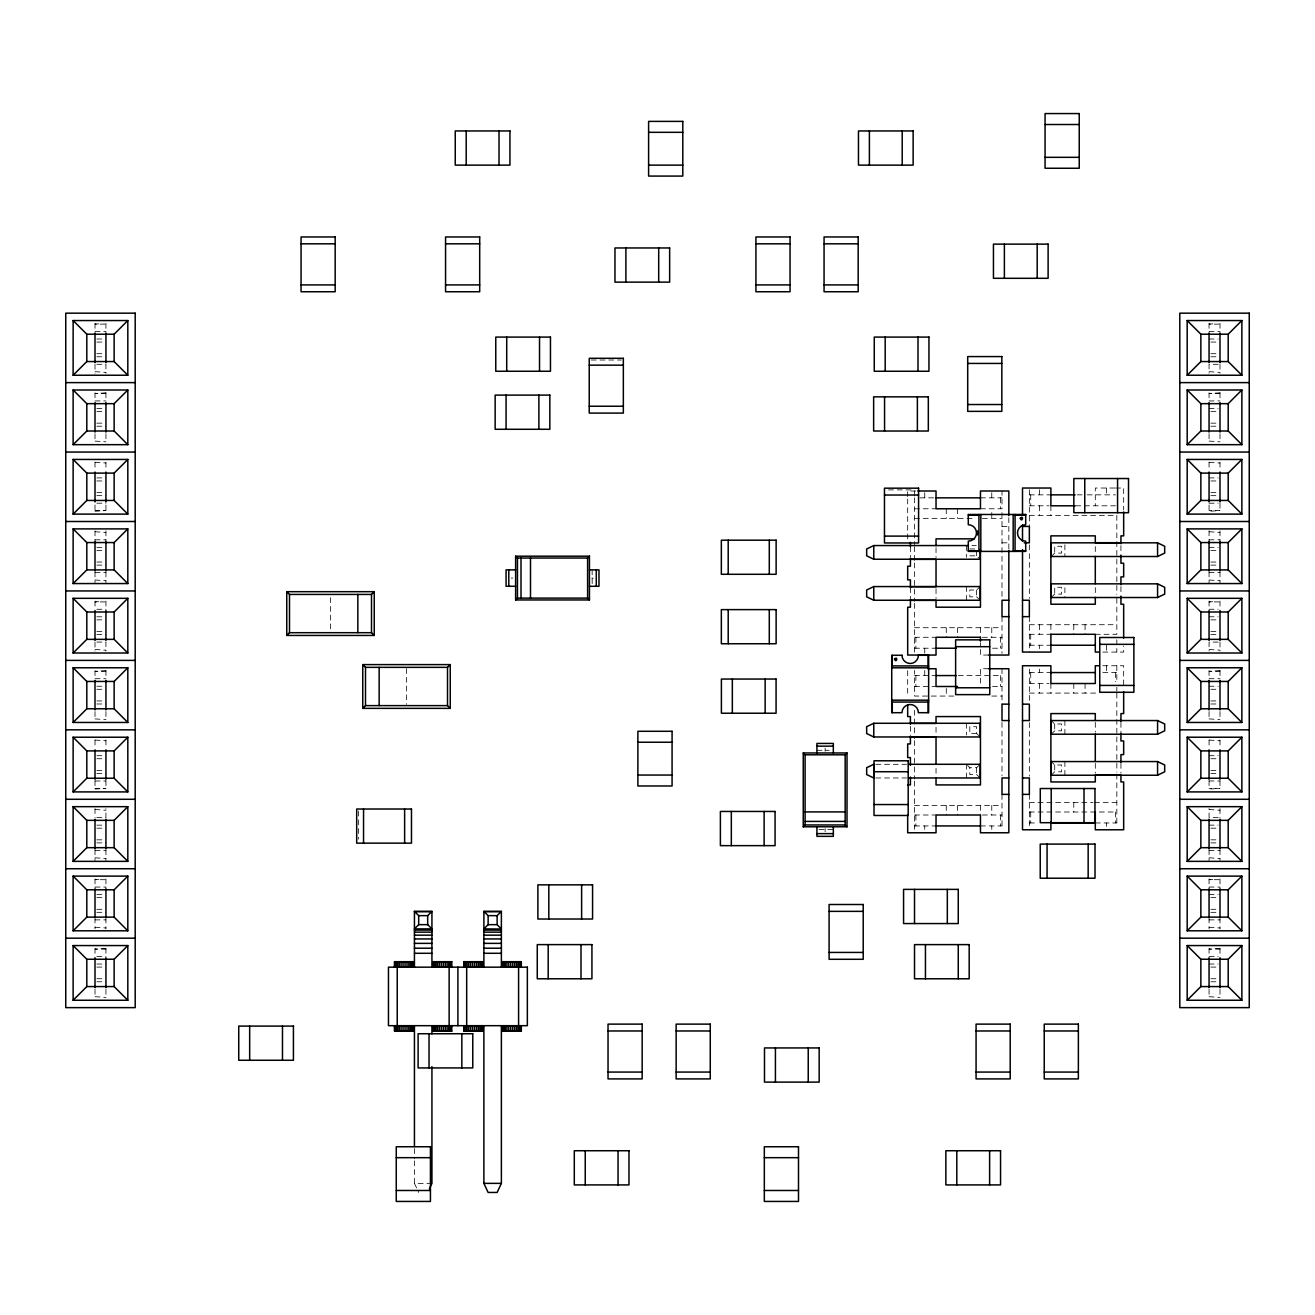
<?xml version="1.0" encoding="UTF-8"?>
<svg xmlns="http://www.w3.org/2000/svg" width="1315" height="1315" viewBox="0 0 1315 1315"><rect width="100%" height="100%" fill="white"/><g stroke="black" fill="none" stroke-linecap="round" stroke-linejoin="round"><path stroke-width="0.75" stroke-dasharray="5 3.75" d="M980.135 600.248L976.634 596.829L969.796 596.829L969.796 589.991L976.634 589.991L980.135 586.572M1051.211 556.508L1054.712 553.089L1061.55 553.089L1061.55 546.251L1054.712 546.251L1054.712 553.089M1051.211 597.52L1054.712 594.101L1061.55 594.101L1061.55 587.263L1054.712 587.263L1054.712 594.101M967.577 765.429L969.796 767.713L976.634 767.713L980.135 764.294M1051.211 734.214L1054.712 730.795L1061.55 730.795L1061.55 723.973L1054.712 723.973L1051.211 720.554M1051.211 775.225L1054.712 771.806L1061.55 771.806L1061.55 764.985L1054.712 764.985L1051.211 761.566M98.658 323.868L95.009 324.115L105.94 324.115M105.94 392.823L95.009 393.563L105.94 393.563M1212.709 323.868L1209.06 324.115L1219.991 324.115M1219.991 392.823L1209.06 393.563L1219.991 393.563M95.009 511.288L105.94 510.549L95.009 510.549M1210.885 511.173L1219.991 510.549L1209.06 510.549M98.658 601.662L95.009 601.908L105.94 601.908M105.94 670.601L95.009 671.34L105.94 671.34M1212.709 601.662L1209.06 601.908L1219.991 601.908M1219.991 670.601L1209.06 671.34L1219.991 671.34M95.009 789.082L105.94 788.343L95.009 788.343M1210.885 788.967L1219.991 788.343L1209.06 788.343M98.658 879.439L95.009 879.686L105.94 879.686M105.94 948.394L95.009 949.134L105.94 949.134M1212.709 879.439L1209.06 879.686L1219.991 879.686M1219.991 948.394L1209.06 949.134L1219.991 949.134M95.009 331.479L105.94 331.479M1209.06 331.479L1219.991 331.479M96.833 339.007L104.115 339.007M1209.06 339.007L1218.167 339.007M96.833 342.064L104.115 342.064M1210.885 342.064L1218.167 342.064M96.833 353.702L104.115 353.702M1210.885 353.702L1218.167 353.702M96.833 356.76L105.94 356.76M1210.885 356.76L1218.167 356.76M591.24 360.014L621.337 360.014M96.833 364.304L105.94 364.304L105.94 373.279M1218.167 364.304L1209.06 364.304L1209.06 373.279M95.009 371.668L105.94 372.408M1209.06 371.668L1219.991 372.408M95.009 400.927L105.94 400.927M1209.06 400.927L1219.991 400.927M96.833 408.455L104.115 408.455M1209.06 408.455L1218.167 408.455M96.833 411.513L104.115 411.513M1210.885 411.513L1218.167 411.513M96.833 423.151L104.115 423.151M1210.885 423.151L1218.167 423.151M96.833 426.208L105.94 426.208M1210.885 426.208L1218.167 426.208M95.009 441.1L105.94 441.84M1209.06 441.1L1219.991 441.84M95.009 462.272L105.94 463.012M1209.06 462.272L1219.991 463.012M96.833 477.904L104.115 477.904M1209.06 477.904L1218.167 477.904M96.833 480.961L104.115 480.961M1210.885 480.961L1218.167 480.961M1114.791 488.029L1095.296 488.029L1095.296 505.798M1115.564 488.029L1123.668 488.029L1123.668 509.957M888.48 489.887L914.566 489.887M915.782 491.005L907.679 491.005L907.679 496.988M96.833 492.599L104.115 492.599M1210.885 492.599L1218.167 492.599M1029.349 494.851L1050.882 494.851M1077.133 494.851L1085.204 494.851M1087.226 494.851L1115.465 494.851M96.833 495.656L105.94 495.656M1210.885 495.656L1218.167 495.656M919.908 497.843L936.033 497.843M980.464 497.843L1001.997 497.843M96.833 503.201L105.94 503.201M1209.06 503.201L1218.167 503.201M1029.349 505.798L1048.992 505.798M1075.736 505.798L1115.465 505.798M914.517 508.773L936.033 508.773M980.464 508.773L1001.997 508.773L1001.997 491.005M1029.349 515.365L1116.83 515.365L1116.83 594.347M914.517 518.357L975.549 518.357M982.354 518.357L1001.997 518.357M1001.997 526.427L1008.835 526.427M95.009 531.72L105.94 532.46M1209.06 531.72L1219.991 532.46M95.009 539.808L105.94 539.808M1209.06 539.808L1219.991 539.808M1001.997 542.832L1008.835 542.832M971.949 545.561L976.223 545.561M96.833 547.352L104.115 547.352M1209.06 547.352L1218.167 547.352M969.796 548.98L976.634 548.98M96.833 550.41L104.115 550.41M1210.885 550.41L1218.167 550.41M969.796 555.818L976.634 555.818L980.135 559.237M96.833 562.047L104.115 562.047M1210.885 562.047L1218.167 562.047M96.833 565.105L105.94 565.105M1210.885 565.105L1218.167 565.105M95.009 572.633L105.94 572.633M1209.06 572.633L1219.991 572.633M511.256 578.074L512.883 578.074M591.783 578.074L593.328 578.074M95.009 579.997L105.94 580.737M1209.06 579.997L1219.991 580.737M96.833 609.256L105.94 609.256M1209.06 609.256L1218.167 609.256M96.833 616.801L104.115 616.801M1209.06 616.801L1218.167 616.801M96.833 619.858L104.115 619.858M1210.885 619.858L1218.167 619.858M1029.349 624.724L1116.83 624.724M914.517 627.715L1001.997 627.715M96.833 631.496L104.115 631.496M1210.885 631.496L1218.167 631.496M1029.349 634.29L1050.882 634.29L1050.882 624.724M1095.296 634.29L1116.83 634.29L1116.83 596.369M96.833 634.553L105.94 634.553M1210.885 634.553L1218.167 634.553M914.517 637.282L936.033 637.282M982.354 637.282L1001.997 637.282M96.833 642.082L105.94 642.082L105.94 651.073M1218.167 642.082L1209.06 642.082L1209.06 651.073M1029.349 645.238L1050.882 645.238M914.517 648.213L936.033 648.213M992.562 648.213L1001.997 648.213M95.009 649.446L105.94 650.185M1209.06 649.446L1219.991 650.185M1102.841 652.076L1123.668 652.076L1123.668 646.092M988.568 655.051L980.464 655.051L980.464 642.756M1102.841 665.735L1123.668 665.735L1123.668 685.674M988.568 668.727L980.464 668.727L980.464 686.496M1029.349 672.573L1050.882 672.573M1102.841 672.573L1116.83 672.573M914.517 675.565L936.033 675.565M958.257 675.565L1001.997 675.565M95.009 678.704L105.94 678.704M1209.06 678.704L1219.991 678.704M1029.349 683.521L1048.992 683.521M96.833 686.249L104.115 686.249M1209.06 686.249L1218.167 686.249M914.517 686.496L936.033 686.496M992.562 686.496L1001.997 686.496M96.833 689.29L104.115 689.29M1210.885 689.29L1218.167 689.29M1029.349 693.087L1098.978 693.087M953.802 696.062L914.517 696.062L914.517 670.436M991.773 696.062L1001.997 696.062M96.833 700.944L104.115 700.944M1210.885 700.944L1218.167 700.944M96.833 703.985L105.94 703.985M1210.885 703.985L1218.167 703.985M95.009 718.894L105.94 719.634M1209.06 718.894L1219.991 719.634M976.634 733.54L969.796 733.54L969.796 726.702L976.634 726.702L976.634 733.54L980.135 736.959M95.009 740.049L105.94 740.789M1209.06 740.049L1219.991 740.789M816.927 750.29L829.239 750.29M96.833 755.698L104.115 755.698M1209.06 755.698L1218.167 755.698M96.833 758.739L104.115 758.739M1210.885 758.739L1218.167 758.739M875.79 764.294L906.495 764.294M96.833 770.393L104.115 770.393M1210.885 770.393L1218.167 770.393M96.833 773.434L105.94 773.434M1210.885 773.434L1218.167 773.434M980.135 777.97L976.634 774.551L969.796 774.551L969.796 767.713M875.79 777.97L906.495 777.97M95.009 780.979L105.94 780.979M1209.06 780.979L1219.991 780.979M1029.349 802.446L1093.012 802.446M1094.458 802.446L1116.83 802.446M914.517 805.438L1001.997 805.438M95.009 809.498L105.94 810.237M1209.06 809.498L1219.991 810.237M1029.349 812.013L1116.83 812.013M914.517 815.004L936.033 815.004M982.354 815.004L1001.997 815.004M96.833 817.601L105.94 817.601L105.94 808.61M1218.167 817.601L1209.06 817.601L1209.06 808.61M1029.349 822.96L1037.519 822.96M1095.296 822.96L1116.83 822.96M96.833 825.146L104.115 825.146M1209.06 825.146L1218.167 825.146M914.517 825.935L936.033 825.935M980.464 825.935L1001.997 825.935M96.833 828.187L104.115 828.187M1210.885 828.187L1218.167 828.187M818.982 829.535L833.332 829.535M96.833 839.841L104.115 839.841M1210.885 839.841L1218.167 839.841M96.833 842.882L105.94 842.882M1210.885 842.882L1218.167 842.882M95.009 850.427L105.94 850.427M1209.06 850.427L1219.991 850.427M95.009 857.791L105.94 858.531M1209.06 857.791L1219.991 858.531M95.009 887.05L105.94 887.05M1209.06 887.05L1219.991 887.05M96.833 894.595L104.115 894.595M1209.06 894.595L1218.167 894.595M96.833 897.635L104.115 897.635M1210.885 897.635L1218.167 897.635M96.833 909.29L104.115 909.29M1210.885 909.29L1218.167 909.29M96.833 912.331L105.94 912.331M1210.885 912.331L1218.167 912.331M95.009 919.875L105.94 919.875M1209.06 919.875L1219.991 919.875M95.009 927.239L105.94 927.979M1209.06 927.239L1219.991 927.979M96.833 956.498L105.94 956.498M1209.06 956.498L1218.167 956.498M96.833 964.043L105.94 964.043M1209.06 964.043L1218.167 964.043M96.833 967.084L104.115 967.084M1210.885 967.084L1218.167 967.084M96.833 978.738L104.115 978.738M1210.885 978.738L1218.167 978.738M96.833 981.779L105.94 981.779M1210.885 981.779L1218.167 981.779M95.009 996.688L105.94 997.427M1209.06 996.688L1219.991 997.427M414.439 1160.849L414.439 1183.369L431.928 1183.369M414.439 1183.369L418.68 1192.458M1219.991 323.309L1219.991 332.185M1219.991 364.304L1219.991 373.279M1219.991 392.758L1219.991 400.993M1219.991 433.753L1219.991 441.922M1219.991 462.19L1219.991 470.359M1219.991 503.201L1219.991 511.371M1219.991 530.833L1219.991 541.764M1219.991 571.926L1219.991 582.775M1219.991 601.087L1219.991 608.944M1219.991 642.082L1219.991 651.073M1219.991 670.535L1219.991 678.787M1219.991 711.53L1219.991 719.699M1219.991 739.983L1219.991 748.153M1219.991 780.666L1219.991 789.148M1219.991 808.61L1219.991 817.601M1219.991 849.72L1219.991 860.569M1219.991 878.88L1219.991 887.757M1219.991 917.919L1219.991 928.867M1219.991 948.329L1219.991 954.789M1219.991 989.324L1219.991 997.493M1209.06 323.309L1209.06 332.185M1209.06 392.758L1209.06 400.993M1209.06 433.753L1209.06 441.922M1209.06 462.19L1209.06 470.359M1209.06 504.911L1209.06 511.371M1209.06 530.833L1209.06 541.764M1209.06 571.926L1209.06 582.775M1209.06 601.087L1209.06 608.944M1209.06 670.535L1209.06 678.787M1209.06 711.53L1209.06 719.699M1209.06 739.983L1209.06 748.153M1209.06 780.666L1209.06 789.148M1209.06 849.72L1209.06 860.569M1209.06 878.88L1209.06 887.757M1209.06 917.919L1209.06 928.867M1209.06 948.329L1209.06 954.789M1209.06 989.324L1209.06 997.493M1120.939 545.626L1120.939 554.42M1120.939 586.638L1120.939 595.432M1120.939 722.379L1120.939 732.143M1120.939 763.39L1120.939 773.154M1116.83 639.764L1116.83 652.076M1116.83 665.735L1116.83 681.696M1116.83 687.334L1116.83 691.164M1116.83 693.087L1116.83 717.382M1116.83 719.404L1116.83 772.069M1116.83 774.091L1116.83 826.379M1115.465 672.573L1115.465 681.696M1115.465 812.013L1115.465 822.96M1106.605 488.029L1106.605 494.851M1106.605 645.238L1106.605 652.076M1106.605 665.735L1106.605 672.573M1106.605 822.96L1106.605 826.379M1095.296 546.613L1095.296 554.42M1095.296 587.624L1095.296 595.432M1095.296 722.379L1095.296 732.143M1095.296 763.39L1095.296 773.154M1085.072 624.724L1085.072 634.29M1085.072 683.521L1085.072 693.087M1073.78 624.724L1073.78 634.29M1073.78 683.521L1073.78 693.087M1073.78 802.446L1073.78 812.013M1064.887 544.788L1064.887 556.508M1064.887 587.756L1064.887 597.52M1064.887 720.554L1064.887 734.214M1064.887 761.566L1064.887 775.225M1054.712 723.973L1054.712 730.795M1054.712 764.985L1054.712 771.806M1050.882 505.798L1050.882 515.365M1050.882 683.521L1050.882 693.087M1039.573 489.722L1039.573 494.851M1039.573 505.798L1039.573 515.365M1039.573 624.724L1039.573 634.29M1039.573 645.238L1039.573 648.657M1039.573 669.154L1039.573 672.573M1039.573 683.521L1039.573 693.087M1030.713 494.851L1030.713 505.798M1030.713 634.29L1030.713 645.238M1030.713 672.573L1030.713 683.521M1030.713 812.013L1030.713 822.96M1029.349 489.722L1029.349 526.427M1029.349 544.887L1029.349 598.407M1029.349 616.653L1029.349 652.076M1029.349 669.154L1029.349 704.15M1029.349 722.593L1029.349 776.113M1029.349 794.375L1029.349 829.781M1008.835 517.666L1008.835 548.98M1001.997 512.603L1001.997 598.194M1001.997 616.653L1001.997 653.341M1001.997 668.727L1001.997 704.15M1001.997 722.395L1001.997 775.916M1001.997 794.375L1001.997 829.354M1000.633 497.843L1000.633 508.773M1000.633 637.282L1000.633 648.213M1000.633 675.565L1000.633 686.496M1000.633 815.004L1000.633 825.935M991.773 492.714L991.773 497.843M991.773 512.603L991.773 518.357M991.773 627.715L991.773 637.282M991.773 805.438L991.773 815.004M991.773 825.935L991.773 829.354M980.464 627.715L980.464 637.282M980.464 805.438L980.464 815.004M976.634 550.689L976.634 555.818M976.634 589.991L976.634 596.829M976.634 767.713L976.634 774.551M966.459 545.561L966.459 557.281M966.459 586.572L966.459 600.248M966.459 723.283L966.459 735.003M966.459 764.294L966.459 777.97M957.567 508.773L957.567 518.357M957.567 627.715L957.567 637.282M957.567 805.438L957.567 815.004M946.274 508.773L946.274 518.357M946.274 627.715L946.274 637.282M946.274 688.419L946.274 696.062M946.274 805.438L946.274 815.004M936.033 547.648L936.033 557.412M936.033 588.66L936.033 598.424M936.033 727.31L936.033 735.134M936.033 768.322L936.033 776.146M924.741 492.714L924.741 497.843M924.741 648.213L924.741 653.341M924.741 670.436L924.741 675.565M924.741 825.935L924.741 829.354M915.881 637.282L915.881 648.213M915.881 675.565L915.881 686.496M915.881 815.004L915.881 825.935M914.517 491.005L914.517 496.133M914.517 497.843L914.517 544.673M914.517 546.695L914.517 560.88M914.517 562.902L914.517 587.213M914.517 589.235L914.517 601.382M914.517 603.404L914.517 653.341M914.517 710.248L914.517 738.603M914.517 740.624L914.517 764.936M914.517 766.957L914.517 779.105M914.517 781.126L914.517 829.354M910.407 546.662L910.407 557.412M910.407 587.673L910.407 598.424M910.407 726.34L910.407 735.134M907.679 498.977L907.679 538.854M907.679 670.716L907.679 696.638M825.13 748.054L825.13 751.26M825.13 828.516L825.13 831.721M592.144 569.872L592.177 584.222M414.439 1148.554L414.439 1158.794M406.499 668.579L406.499 704.38M358.403 811.026L358.403 839.134M330.492 597.651L330.492 629.474M105.94 323.309L105.94 332.185M105.94 392.758L105.94 400.993M105.94 433.753L105.94 441.922M105.94 462.19L105.94 470.359M105.94 504.911L105.94 511.371M105.94 530.833L105.94 541.764M105.94 571.926L105.94 582.775M105.94 601.087L105.94 608.944M105.94 670.535L105.94 678.787M105.94 711.53L105.94 719.699M105.94 739.983L105.94 748.153M105.94 780.666L105.94 789.148M105.94 849.72L105.94 860.569M105.94 878.88L105.94 887.757M105.94 917.919L105.94 928.867M105.94 948.329L105.94 954.789M105.94 989.324L105.94 997.493M95.009 323.309L95.009 332.185M95.009 364.304L95.009 373.279M95.009 392.758L95.009 400.993M95.009 433.753L95.009 441.922M95.009 462.19L95.009 470.359M95.009 504.911L95.009 511.371M95.009 530.833L95.009 541.764M95.009 571.926L95.009 582.775M95.009 601.087L95.009 609.256M95.009 642.082L95.009 651.073M95.009 670.535L95.009 678.787M95.009 711.53L95.009 719.699M95.009 739.983L95.009 748.153M95.009 780.666L95.009 789.148M95.009 808.61L95.009 817.601M95.009 849.72L95.009 860.569M95.009 878.88L95.009 887.757M95.009 917.919L95.009 928.867M95.009 948.329L95.009 956.498M95.009 989.324L95.009 997.493"/><path stroke-width="1.5" d="M429.397 1188.826L431.928 1183.369L431.928 1066.646M501.377 1025.684L501.377 1183.369L497.136 1192.458L488.128 1192.458L483.887 1183.369L483.887 1025.684M73.13 375.235L86.806 361.559L114.142 361.559L127.818 375.235L127.818 320.548L73.13 320.548L73.13 375.235L127.818 375.235M73.13 320.548L86.806 334.207L114.142 334.207L127.818 320.548M73.13 444.667L86.806 431.008L86.806 403.656L73.13 389.996L127.818 389.996L127.818 444.667L73.13 444.667L73.13 389.996M127.818 444.667L114.142 431.008L114.142 403.656L127.818 389.996M73.13 514.116L86.806 500.456L86.806 473.104L73.13 459.445L73.13 514.116L127.818 514.116L127.818 459.445L73.13 459.445M86.806 473.104L114.142 473.104L127.818 459.445M73.13 583.564L86.806 569.905L114.142 569.905L127.818 583.564L73.13 583.564L73.13 528.893L127.818 528.893L127.818 583.564M73.13 528.893L86.806 542.553L114.142 542.553L127.818 528.893M73.13 653.013L86.806 639.353L114.142 639.353L127.818 653.013L73.13 653.013L73.13 598.325L127.818 598.325L127.818 653.013M73.13 598.325L86.806 612.001L114.142 612.001L127.818 598.325M73.13 722.461L86.806 708.785L114.142 708.785L127.818 722.461L73.13 722.461L73.13 667.773L127.818 667.773L127.818 722.461M73.13 667.773L86.806 681.449L114.142 681.449L127.818 667.773M73.13 791.909L86.806 778.233L86.806 750.898L73.13 737.222L127.818 737.222L127.818 791.909L73.13 791.909L73.13 737.222M127.818 791.909L114.142 778.233L114.142 750.898L127.818 737.222M286.752 635.441L289.497 632.696L371.504 632.696L374.249 635.441L374.249 591.684L286.752 591.684L286.752 635.441L374.249 635.441M73.13 861.358L86.806 847.682L86.806 820.346L73.13 806.67L127.818 806.67L127.818 861.358L73.13 861.358L73.13 806.67M127.818 861.358L114.142 847.682L114.142 820.346L127.818 806.67M286.752 591.684L289.497 594.429L371.504 594.429L374.249 591.684M73.13 930.806L86.806 917.13L114.142 917.13L127.818 930.806L127.818 876.119L73.13 876.119L73.13 930.806L127.818 930.806M73.13 876.119L86.806 889.795L114.142 889.795L127.818 876.119M362.759 708.358L365.504 705.613L447.511 705.613L450.256 708.358L450.256 664.601L362.759 664.601L362.759 708.358L450.256 708.358M73.13 1000.255L86.806 986.579L114.142 986.579L127.818 1000.255L73.13 1000.255L73.13 945.567L127.818 945.567L127.818 1000.255M114.142 986.579L114.142 959.243L127.818 945.567M362.759 664.601L365.504 667.346L447.511 667.346L450.256 664.601M515.628 599.952L517.452 598.111L587.608 598.111L589.449 599.952L589.449 556.196L515.628 556.196L515.628 599.952L589.449 599.952M515.628 556.196L517.452 558.037L587.608 558.037L589.449 556.196M418.68 924.659L414.439 928.883L431.928 928.883L427.687 924.659L418.68 924.659L418.68 915.635L414.439 911.394L431.928 911.394L431.928 967.166M418.68 915.635L427.687 915.635L431.928 911.394M488.128 924.659L483.887 928.883L501.377 929.031L497.136 924.659L488.128 924.659L488.128 915.635L483.887 911.394L501.377 911.394L501.377 967.166M488.128 915.635L497.136 915.635L501.377 911.394M1187.182 375.235L1200.858 361.559L1228.194 361.559L1241.87 375.235L1187.182 375.235L1187.182 320.548L1241.87 320.548L1241.87 375.235M1187.182 320.548L1200.858 334.207L1228.194 334.207L1241.87 320.548M847.008 826.79L845.167 824.965L845.167 754.81L847.008 752.969L803.251 752.969L803.251 826.79L847.008 826.79L847.008 752.969M803.251 826.79L805.092 824.965L805.092 754.81L803.251 752.969M1187.182 444.667L1200.858 431.008L1228.194 431.008L1241.87 444.667L1187.182 444.667L1187.182 389.996L1241.87 389.996L1241.87 444.667M1187.182 389.996L1200.858 403.656L1228.194 403.656L1241.87 389.996M1187.182 514.116L1200.858 500.456L1200.858 473.104L1187.182 459.445L1241.87 459.445L1241.87 514.116L1187.182 514.116L1187.182 459.445M1241.87 514.116L1228.194 500.456L1228.194 473.104L1241.87 459.445M1187.182 583.564L1200.858 569.905L1200.858 542.553L1187.182 528.893L1241.87 528.893L1241.87 583.564L1187.182 583.564L1187.182 528.893M1241.87 583.564L1228.194 569.905L1228.194 542.553L1241.87 528.893M1187.182 653.013L1200.858 639.353L1200.858 612.001L1187.182 598.325L1187.182 653.013L1241.87 653.013L1241.87 598.325L1187.182 598.325M1241.87 653.013L1228.194 639.353L1228.194 612.001L1241.87 598.325M1187.182 722.461L1200.858 708.785L1228.194 708.785L1241.87 722.461L1241.87 667.773L1187.182 667.773L1187.182 722.461L1241.87 722.461M1228.194 708.785L1228.194 681.449L1241.87 667.773M1187.182 791.909L1200.858 778.233L1200.858 750.898L1187.182 737.222L1187.182 791.909L1241.87 791.909L1241.87 737.222L1187.182 737.222M1241.87 791.909L1228.194 778.233L1228.194 750.898L1241.87 737.222M1187.182 861.358L1200.858 847.682L1228.194 847.682L1241.87 861.358L1241.87 806.67L1187.182 806.67L1187.182 861.358L1241.87 861.358M1228.194 847.682L1228.194 820.346L1241.87 806.67M1187.182 930.806L1200.858 917.13L1200.858 889.795L1187.182 876.119L1187.182 930.806L1241.87 930.806L1241.87 876.119L1187.182 876.119M1200.858 889.795L1228.194 889.795L1241.87 876.119M1187.182 1000.255L1200.858 986.579L1228.194 986.579L1241.87 1000.255L1241.87 945.567L1187.182 945.567L1187.182 1000.255L1241.87 1000.255M1187.182 945.567L1200.858 959.243L1228.194 959.243L1241.87 945.567M967.856 545.561L873.768 545.561L866.667 548.98L866.667 555.818L873.768 559.237L980.135 559.237L980.135 549.473M873.768 586.572L866.667 589.991L866.667 596.829L873.768 600.248L980.135 600.248L980.135 586.572L873.768 586.572L873.768 600.248M1157.578 556.508L1164.679 553.089L1164.679 546.251L1157.578 542.832L1051.211 542.832L1051.211 556.508L1157.578 556.508L1157.578 542.832M873.768 723.283L866.667 726.702L866.667 733.54L873.768 736.959L980.135 736.959L980.135 723.283L873.768 723.283L873.768 736.959M1157.578 597.52L1164.679 594.101L1164.679 587.263L1157.578 583.844L1051.211 583.844L1051.211 597.52L1157.578 597.52L1157.578 583.844M1157.578 734.214L1164.679 730.795L1164.679 723.973L1157.578 720.554L1051.211 720.554L1051.211 734.214L1157.578 734.214L1157.578 720.554M1157.578 775.225L1164.679 771.806L1164.679 764.985L1157.578 761.566L1051.211 761.566L1051.211 775.225L1157.578 775.225L1157.578 761.566M1045.063 124.514L1079.237 124.514M648.607 132.322L682.797 132.322M1045.063 157.323L1079.237 157.323M648.607 165.131L682.797 165.131M301.053 243.817L335.177 243.817M445.571 243.817L479.696 243.817M755.928 243.817L790.052 243.817M824.061 243.817L858.185 243.817M301.053 284.911L335.177 284.911M445.571 284.911L479.696 284.911M755.928 284.911L790.052 284.911M824.061 284.911L858.185 284.911M967.709 363.433L1001.833 363.433M589.235 365.159L623.343 365.159M65.75 382.616L135.198 382.616M1179.802 382.616L1249.25 382.616M86.806 403.656L114.142 403.656M967.709 404.527L1001.833 404.527M589.235 406.236L623.343 406.236M86.806 431.008L114.142 431.008M65.75 452.064L135.198 452.064M1179.802 452.064L1249.25 452.064M1200.858 473.104L1228.194 473.104M917.804 491.005L936.033 491.005L936.033 508.773L980.464 508.773L980.464 491.005L1008.835 491.005L1008.835 515.611M1050.882 494.851L1075.111 494.851M884.469 495.032L918.577 495.032M936.033 497.843L980.464 497.843M86.806 500.456L114.142 500.456L127.818 514.116M1200.858 500.456L1228.194 500.456M1075.111 505.798L1050.882 505.798L1050.882 488.029L1022.511 488.029L1022.511 514.675M968.284 515.02L978.935 515.02M1015.065 515.02L1025.7 515.02M65.75 521.496L135.198 521.496M1179.802 521.496L1249.25 521.496M1022.511 526.427L1029.349 526.427L1029.349 542.832L1024.221 542.832M884.469 536.109L918.577 536.109M974.415 538.854L936.033 538.854L936.033 545.692M1120.939 542.701L1095.296 542.701L1095.296 535.863L1050.882 535.863L1050.882 604.226L1095.296 604.226L1095.296 597.388M1200.858 542.553L1228.194 542.553M968.284 550.837L978.935 550.837M1015.065 550.837L1025.7 550.837M910.407 559.368L936.033 559.368L936.033 586.704L910.407 586.704M515.628 569.872L506.078 569.872L506.078 586.276L515.628 586.276M589.449 569.872L598.982 569.872L598.982 586.276L589.449 586.276M1200.858 569.905L1228.194 569.905M65.75 590.945L135.198 590.945M1179.802 590.945L1249.25 590.945M1008.835 600.248L1001.997 600.248L1001.997 616.653L1008.835 616.653M1022.511 600.248L1029.349 600.248L1029.349 616.653L1022.511 616.653M910.407 600.38L936.033 600.38L936.033 607.201L980.464 607.201L980.464 550.919M1200.858 612.001L1228.194 612.001M1200.858 639.353L1228.194 639.353M1099.751 644.334L1133.875 644.334M1050.882 645.238L1095.296 645.238M955.627 646.684L989.751 646.684M936.033 648.213L956.235 648.213M1099.356 652.076L1095.296 652.076L1095.296 634.29L1050.882 634.29L1050.882 652.076L1022.511 652.076L1022.511 549.538M988.568 655.051L1008.835 655.051L1008.835 550.475M65.75 660.393L135.198 660.393M1179.802 660.393L1249.25 660.393M1099.356 665.735L1095.296 665.735L1095.296 683.521L1050.882 683.521L1050.882 665.735L1022.511 665.735L1022.511 829.781L1050.882 829.781L1050.882 821.891M891.734 665.932L928.637 665.932M891.734 667.823L928.637 667.823M927.93 668.727L936.033 668.727L936.033 686.496L957.567 686.496M988.568 668.727L1008.835 668.727L1008.835 832.773L980.464 832.773L980.464 815.004L936.033 815.004L936.033 832.773L907.679 832.773L907.679 814.84M1050.882 672.573L1095.296 672.573M936.033 675.565L956.235 675.565M1187.182 667.773L1200.858 681.449L1228.194 681.449M1099.751 685.427L1133.875 685.427M955.627 687.778L989.751 687.778M891.734 700.172L928.637 700.172M891.734 702.062L928.637 702.062M1008.835 704.15L1001.997 704.15L1001.997 720.554L1008.835 720.554M1022.511 704.15L1029.349 704.15L1029.349 720.554L1022.511 720.554M910.407 723.414L936.033 723.414L936.033 716.576L980.464 716.576L980.464 784.923L936.033 784.923L936.033 778.086M65.75 729.841L135.198 729.841M1179.802 729.841L1249.25 729.841M910.407 737.074L936.033 737.074L936.033 764.426M637.89 742.235L672.08 742.235M816.927 746.147L833.332 746.147M86.806 750.898L114.142 750.898M1200.858 750.898L1228.194 750.898M805.092 754.81L845.167 754.81M908.534 764.294L980.135 764.294L980.135 777.97L908.534 777.97M874.015 771.724L908.188 771.724M637.89 775.045L672.08 775.045M1008.835 777.97L1001.997 777.97L1001.997 794.375L1008.835 794.375M1022.511 777.97L1029.349 777.97L1029.349 794.375L1022.511 794.375M86.806 778.233L114.142 778.233M1200.858 778.233L1228.194 778.233M907.679 784.923L910.407 784.923L910.407 777.116M65.75 799.29L135.198 799.29M1179.802 799.29L1249.25 799.29M874.015 804.55L908.188 804.55M805.092 811.914L845.167 811.914M86.806 820.346L114.142 820.346M1187.182 806.67L1200.858 820.346L1228.194 820.346M805.092 821.415L845.167 821.415M1050.882 822.96L1095.296 822.96M805.092 824.965L845.167 824.965M936.033 825.935L980.464 825.935M816.927 833.628L833.332 833.628M86.806 847.682L114.142 847.682M65.75 868.738L135.198 868.738M1179.802 868.738L1249.25 868.738M829.091 911.361L863.215 911.361M414.439 911.624L431.928 911.624M483.887 911.624L501.377 911.624M1200.858 917.13L1228.194 917.13L1241.87 930.806M414.439 930.083L431.928 930.083M483.887 930.083L501.377 930.083M414.439 932.154L431.928 932.154M483.887 932.154L501.377 932.154M414.439 935.162L431.928 935.162M483.887 935.162L501.377 935.162M65.75 938.187L135.198 938.187M1179.802 938.187L1249.25 938.187M414.439 938.943L431.928 938.943M483.887 938.943L501.377 938.943M414.439 943.365L431.928 943.365M483.887 943.365L501.377 943.365M414.439 948.214L431.928 948.214M483.887 948.214L501.377 948.214M829.091 952.438L863.215 952.438M414.439 953.293L431.928 953.293M483.887 953.293L501.377 953.293M73.13 945.567L86.806 959.243L114.142 959.243M451.9 961.692L432.75 961.692L432.75 967.166M608.04 1030.976L642.164 1030.976M676.14 1030.976L710.264 1030.976M976.075 1030.976L1010.199 1030.976M1044.242 1030.976L1078.366 1030.976M451.9 1031.141L432.75 1031.141L432.75 1025.684M608.04 1072.07L642.164 1072.07M676.14 1072.07L710.264 1072.07M976.075 1072.07L1010.199 1072.07M1044.242 1072.07L1078.366 1072.07M396.259 1157.677L430.432 1157.677M764.327 1157.677L798.501 1157.677M483.887 1183.369L501.377 1183.369M396.259 1190.486L430.432 1190.486M764.327 1190.486L798.501 1190.486M1228.194 334.207L1228.194 361.559M1228.194 403.656L1228.194 431.008M1228.194 889.795L1228.194 917.13M1228.194 959.243L1228.194 986.579M1219.991 333.122L1219.991 362.644M1219.991 402.571L1219.991 432.093M1219.991 472.019L1219.991 501.952M1219.991 541.468L1219.991 570.989M1219.991 610.505L1219.991 640.438M1219.991 680.365L1219.991 709.886M1219.991 749.813L1219.991 779.335M1219.991 819.245L1219.991 848.783M1219.991 888.693L1219.991 917.114M1219.991 957.747L1219.991 987.68M1209.06 333.122L1209.06 362.644M1209.06 402.571L1209.06 432.093M1209.06 472.019L1209.06 501.952M1209.06 541.468L1209.06 570.989M1209.06 610.505L1209.06 640.438M1209.06 680.365L1209.06 709.886M1209.06 749.813L1209.06 779.335M1209.06 819.245L1209.06 848.783M1209.06 888.693L1209.06 917.114M1209.06 957.747L1209.06 987.68M1200.858 334.207L1200.858 361.559M1200.858 403.656L1200.858 431.008M1200.858 681.449L1200.858 708.785M1200.858 820.346L1200.858 847.682M1200.858 959.243L1200.858 986.579M1123.668 511.946L1123.668 535.863L1120.939 535.863L1120.939 543.687M1123.668 638.12L1123.668 604.226L1120.939 604.226L1120.939 596.418M1123.668 691.657L1123.668 713.585L1120.939 713.585L1120.939 721.393M1120.939 555.407L1120.939 563.215L1123.668 563.215L1123.668 576.874L1120.939 576.874L1120.939 584.698M1120.939 733.113L1120.939 740.937L1123.668 740.937L1123.668 754.596L1120.939 754.596L1120.939 762.404M1117.569 478.529L1117.569 512.702M1095.296 556.377L1095.296 583.712M1095.296 720.423L1095.296 713.585L1050.882 713.585L1050.882 781.948L1095.296 781.948L1095.296 775.11L1120.939 775.11L1120.939 781.948L1123.668 781.948L1123.668 829.781L1095.296 829.781L1095.296 812.013M1095.296 734.099L1095.296 761.434M1088.163 844.098L1088.163 878.223M1084.76 478.529L1084.76 512.702M1084.02 788.523L1084.02 822.697M1051.211 788.523L1051.211 822.697M1047.069 844.098L1047.069 878.223M1037.19 244.13L1037.19 278.303M1022.511 524.932L1022.511 541.336M1015.065 514.477L1015.065 551.396M1013.175 514.477L1013.175 551.396M1004.381 244.13L1004.381 278.303M989.62 1150.74L989.62 1184.914M980.826 514.477L980.826 551.396M980.464 641.227L980.464 637.282L936.033 637.282L936.033 655.051L907.679 655.051L907.679 607.201L910.407 607.201L910.407 599.393M978.935 514.477L978.935 551.396M977.538 530.948L977.538 534.926M958.257 944.614L958.257 978.787M956.81 1150.74L956.81 1184.914M947.326 889.384L947.326 923.557M928.094 655.281L928.094 665.932M928.094 702.062L928.094 712.697M925.448 944.614L925.448 978.787M918.002 337.084L918.002 371.257M917.377 396.851L917.377 431.024M914.517 889.384L914.517 923.557M910.407 542.273L910.407 546.662M910.407 558.382L910.407 566.19L907.679 566.19L907.679 579.866L910.407 579.866L910.407 587.673M910.407 724.384L910.407 716.576L907.679 716.576L907.679 704.61M910.407 736.104L910.407 743.912L907.679 743.912L907.679 757.588L910.407 757.588L910.407 765.396M902.205 130.958L902.205 165.131M892.277 655.281L892.277 665.932M892.277 702.062L892.277 712.697M885.192 337.084L885.192 371.257M884.568 396.851L884.568 431.024M873.768 545.561L873.768 559.237M869.396 130.958L869.396 165.131M833.332 752.969L833.332 743.435L816.927 743.435L816.927 752.969M833.332 826.79L833.332 836.34L816.927 836.34L816.927 826.79M808.232 1047.94L808.232 1082.114M775.423 1047.94L775.423 1082.114M769.291 540.186L769.291 574.293M769.291 609.618L769.291 643.742M765.149 679.05L765.149 713.223M764.13 811.454L764.13 845.644M732.34 679.05L732.34 713.223M731.321 811.454L731.321 845.644M728.198 540.186L728.198 574.293M728.198 609.618L728.198 643.742M658.7 247.96L658.7 282.133M625.891 247.96L625.891 282.133M618.05 1150.74L618.05 1184.914M596.287 569.872L596.287 586.276M587.608 558.037L587.608 598.111M585.241 1150.74L585.241 1184.914M581.625 884.847L581.625 919.021M581 944.614L581 978.787M548.815 884.847L548.815 919.021M548.191 944.614L548.191 978.787M539.528 337.084L539.528 371.257M538.887 395.108L538.887 429.282M530.504 558.037L530.504 598.111M521.332 967.166L521.332 961.692L502.198 961.692L502.198 967.166M521.332 1025.684L521.332 1031.141L502.198 1031.141L502.198 1025.684M521.003 558.037L521.003 598.111M521.135 961.692L521.135 967.166M521.135 1025.684L521.135 1031.141M520.51 961.692L520.51 967.166M520.51 1025.684L520.51 1031.141M519.507 961.692L519.507 967.166M519.507 1025.684L519.507 1031.141M518.587 967.166L518.587 1025.684M518.176 961.692L518.176 967.166M518.176 1025.684L518.176 1031.141M517.452 558.037L517.452 598.111M516.548 961.692L516.548 967.166M516.548 1025.684L516.548 1031.141M514.724 961.692L514.724 967.166M514.724 1025.684L514.724 1031.141M512.768 961.692L512.768 967.166M512.768 1025.684L512.768 1031.141M510.762 961.692L510.762 967.166M510.762 1025.684L510.762 1031.141M508.79 569.872L508.79 586.276M508.806 961.692L508.806 967.166M508.806 1025.684L508.806 1031.141M506.982 961.692L506.982 967.166M506.982 1025.684L506.982 1031.141M506.719 337.084L506.719 371.257M506.078 395.108L506.078 429.282M505.371 961.692L505.371 967.166M505.371 1025.684L505.371 1031.141M504.023 961.692L504.023 967.166M504.023 1025.684L504.023 1031.141M503.02 961.692L503.02 967.166M503.02 1025.684L503.02 1031.141M502.412 961.692L502.412 967.166M502.412 1025.684L502.412 1031.141M499.01 130.958L499.01 165.131M497.136 915.635L497.136 924.659M483.887 911.394L483.887 967.166M483.065 967.166L483.065 961.692L463.916 961.692L463.916 967.166M483.065 1025.684L483.065 1031.141L463.916 1031.141L463.916 1025.684M482.852 961.692L482.852 967.166M482.852 1025.684L482.852 1031.141M482.227 961.692L482.227 967.166M482.227 1025.684L482.227 1031.141M481.241 961.692L481.241 967.166M481.241 1025.684L481.241 1031.141M479.893 961.692L479.893 967.166M479.893 1025.684L479.893 1031.141M478.282 961.692L478.282 967.166M478.282 1025.684L478.282 1031.141M476.457 961.692L476.457 967.166M476.457 1025.684L476.457 1031.141M474.485 961.692L474.485 967.166M474.485 1025.684L474.485 1031.141M472.496 961.692L472.496 967.166M472.496 1025.684L472.496 1031.141M470.54 961.692L470.54 967.166M470.54 1025.684L470.54 1031.141M468.715 961.692L468.715 967.166M468.715 1025.684L468.715 1031.141M467.088 961.692L467.088 967.166M467.088 1025.684L467.088 1031.141M466.677 967.166L466.677 1025.684M466.2 130.958L466.2 165.131M465.757 961.692L465.757 967.166M465.757 1025.684L465.757 1031.141M464.754 961.692L464.754 967.166M464.754 1025.684L464.754 1031.141M464.129 961.692L464.129 967.166M464.129 1025.684L464.129 1031.141M461.844 1033.738L461.844 1067.928M457.916 967.166L457.916 1025.684M451.686 961.692L451.9 967.166M451.9 1025.684L451.686 1031.141M451.061 961.692L451.061 967.166M451.061 1025.684L451.061 1031.141M450.059 961.692L450.059 967.166M450.059 1025.684L450.059 1031.141M449.138 967.166L449.138 1025.684M448.727 961.692L448.727 967.166M448.727 1025.684L448.727 1031.141M447.511 667.346L447.511 705.613M447.1 961.692L447.1 967.166M447.1 1025.684L447.1 1031.141M445.275 961.692L445.275 967.166M445.275 1025.684L445.275 1031.141M443.319 961.692L443.319 967.166M443.319 1025.684L443.319 1031.141M441.33 961.692L441.33 967.166M441.33 1025.684L441.33 1031.141M439.358 961.692L439.358 967.166M439.358 1025.684L439.358 1031.141M437.533 961.692L437.533 967.166M437.533 1025.684L437.533 1031.141M435.923 961.692L435.923 967.166M435.923 1025.684L435.923 1031.141M434.575 961.692L434.575 967.166M434.575 1025.684L434.575 1031.141M433.588 961.692L433.588 967.166M433.588 1025.684L433.588 1031.141M432.964 961.692L432.964 967.166M432.964 1025.684L432.964 1031.141M431.928 1025.684L431.928 1033.869M429.035 1033.738L429.035 1067.928M427.687 915.635L427.687 924.659M414.439 911.394L414.439 967.166M414.439 1025.684L414.439 1146.516M413.617 967.166L413.617 961.692L394.484 961.692L394.484 967.166M413.617 1025.684L413.617 1031.141L394.484 1031.141L394.484 1025.684M413.403 961.692L413.403 967.166M413.403 1025.684L413.403 1031.141M412.795 961.692L412.795 967.166M412.795 1025.684L412.795 1031.141M411.792 961.692L411.792 967.166M411.792 1025.684L411.792 1031.141M410.444 961.692L410.444 967.166M410.444 1025.684L410.444 1031.141M408.834 961.692L408.834 967.166M408.834 1025.684L408.834 1031.141M407.009 961.692L407.009 967.166M407.009 1025.684L407.009 1031.141M405.053 961.692L405.053 967.166M405.053 1025.684L405.053 1031.141M404.625 809.021L404.625 843.145M403.048 961.692L403.048 967.166M403.048 1025.684L403.048 1031.141M401.091 961.692L401.091 967.166M401.091 1025.684L401.091 1031.141M399.267 961.692L399.267 967.166M399.267 1025.684L399.267 1031.141M397.64 961.692L397.64 967.166M397.64 1025.684L397.64 1031.141M397.229 967.166L397.229 1025.684M396.308 961.692L396.308 967.166M396.308 1025.684L396.308 1031.141M395.305 961.692L395.305 967.166M395.305 1025.684L395.305 1031.141M394.681 961.692L394.681 967.166M394.681 1025.684L394.681 1031.141M379.147 667.346L379.147 705.613M371.504 594.429L371.504 632.696M365.504 667.346L365.504 705.613M363.548 809.021L363.548 843.145M357.844 594.429L357.844 632.696M289.497 594.429L289.497 632.696M282.478 1026.095L282.478 1060.268M249.669 1026.095L249.669 1060.268M114.142 334.207L114.142 361.559M114.142 473.104L114.142 500.456M114.142 542.553L114.142 569.905M114.142 612.001L114.142 639.353M114.142 681.449L114.142 708.785M114.142 889.795L114.142 917.13M105.94 333.122L105.94 362.644M105.94 402.571L105.94 432.093M105.94 472.019L105.94 501.952M105.94 541.468L105.94 570.989M105.94 610.505L105.94 640.438M105.94 680.365L105.94 709.886M105.94 749.813L105.94 779.335M105.94 819.245L105.94 848.783M105.94 888.693L105.94 917.114M105.94 957.747L105.94 987.68M95.009 333.122L95.009 362.644M95.009 402.571L95.009 432.093M95.009 472.019L95.009 501.952M95.009 541.468L95.009 570.989M95.009 610.505L95.009 640.438M95.009 680.365L95.009 709.886M95.009 749.813L95.009 779.335M95.009 819.245L95.009 848.783M95.009 888.693L95.009 917.114M95.009 957.747L95.009 987.68M86.806 334.207L86.806 361.559M86.806 542.553L86.806 569.905M86.806 612.001L86.806 639.353M86.806 681.449L86.806 708.785M86.806 889.795L86.806 917.13M86.806 959.243L86.806 986.579M894.512 659.029C896.189 664.256 898.572 655.347 894.512 659.029M1020.292 518.225C1021.952 523.452 1024.352 514.543 1020.292 518.225M873.768 764.294L866.667 767.713L866.667 774.551L873.768 777.97L873.768 764.294M1079.237 113.567L1045.063 113.567L1045.063 168.254L1079.237 168.254L1079.237 113.567M682.797 121.391L648.607 121.391L648.607 176.079L682.797 176.079L682.797 121.391M509.941 130.958L455.253 130.958L455.253 165.131L509.941 165.131L509.941 130.958M913.136 130.958L858.465 130.958L858.465 165.131L913.136 165.131L913.136 130.958M335.177 236.963L301.053 236.963L301.053 291.749L335.177 291.749L335.177 236.963M479.696 236.963L445.571 236.963L445.571 291.749L479.696 291.749L479.696 236.963M790.052 236.963L755.928 236.963L755.928 291.749L790.052 291.749L790.052 236.963M858.185 236.963L824.061 236.963L824.061 291.749L858.185 291.749L858.185 236.963M1048.121 244.13L993.45 244.13L993.45 278.303L1048.121 278.303L1048.121 244.13M669.647 247.96L614.96 247.96L614.96 282.133L669.647 282.133L669.647 247.96M135.198 313.167L65.75 313.167L65.75 1007.635L135.198 1007.635L135.198 313.167M1249.25 313.167L1179.802 313.167L1179.802 1007.635L1249.25 1007.635L1249.25 313.167M550.459 337.084L495.771 337.084L495.771 371.257L550.459 371.257L550.459 337.084M928.949 337.084L874.261 337.084L874.261 371.257L928.949 371.257L928.949 337.084M1001.833 356.579L967.709 356.579L967.709 411.365L1001.833 411.365L1001.833 356.579M623.343 358.305L589.235 358.305L589.235 413.091L623.343 413.091L623.343 358.305M549.834 395.108L495.147 395.108L495.147 429.282L549.834 429.282L549.834 395.108M928.324 396.851L873.637 396.851L873.637 431.024L928.324 431.024L928.324 396.851M1128.517 478.529L1073.829 478.529L1073.829 512.702L1128.517 512.702L1128.517 478.529M918.577 488.177L884.469 488.177L884.469 542.963L918.577 542.963L918.577 488.177M1025.7 514.477L968.284 514.477L968.284 524.734A8.202 8.202 0 0 1 976.486 532.937A8.202 8.202 0 0 1 968.284 541.139L968.284 551.396L1025.7 551.396L1025.7 541.139A8.202 8.202 0 0 1 1017.498 532.937A8.202 8.202 0 0 1 1025.7 524.734L1025.7 514.477M776.129 540.186L721.343 540.186L721.343 574.293L776.129 574.293L776.129 540.186M776.129 609.618L721.343 609.618L721.343 643.742L776.129 643.742L776.129 609.618M1133.875 637.496L1099.751 637.496L1099.751 692.282L1133.875 692.282L1133.875 637.496M989.751 639.846L955.627 639.846L955.627 694.632L989.751 694.632L989.751 639.846M901.991 655.281L891.734 655.281L891.734 712.697L901.991 712.697A8.202 8.202 0 0 1 910.194 704.495A8.202 8.202 0 0 1 918.396 712.697L928.637 712.697L928.637 655.281L918.396 655.281A8.202 8.202 0 0 1 910.194 663.483A8.202 8.202 0 0 1 901.991 655.281M776.08 679.05L721.393 679.05L721.393 713.223L776.08 713.223L776.08 679.05M672.08 731.288L637.89 731.288L637.89 785.976L672.08 785.976L672.08 731.288M908.188 760.793L874.015 760.793L874.015 815.481L908.188 815.481L908.188 760.793M1094.968 788.523L1040.28 788.523L1040.28 822.697L1094.968 822.697L1094.968 788.523M411.48 809.021L356.694 809.021L356.694 843.145L411.48 843.145L411.48 809.021M775.061 811.454L720.39 811.454L720.39 845.644L775.061 845.644L775.061 811.454M1095.017 844.098L1040.231 844.098L1040.231 878.223L1095.017 878.223L1095.017 844.098M592.572 884.847L537.884 884.847L537.884 919.021L592.572 919.021L592.572 884.847M958.257 889.384L903.569 889.384L903.569 923.557L958.257 923.557L958.257 889.384M863.215 904.506L829.091 904.506L829.091 959.293L863.215 959.293L863.215 904.506M591.931 944.614L537.26 944.614L537.26 978.787L591.931 978.787L591.931 944.614M969.188 944.614L914.517 944.614L914.517 978.787L969.188 978.787L969.188 944.614M527.348 967.166L388.467 967.166L388.467 1025.684L527.348 1025.684L527.348 967.166M642.164 1024.122L608.04 1024.122L608.04 1078.908L642.164 1078.908L642.164 1024.122M710.264 1024.122L676.14 1024.122L676.14 1078.908L710.264 1078.908L710.264 1024.122M1010.199 1024.122L976.075 1024.122L976.075 1078.908L1010.199 1078.908L1010.199 1024.122M1078.366 1024.122L1044.242 1024.122L1044.242 1078.908L1078.366 1078.908L1078.366 1024.122M293.426 1026.095L238.738 1026.095L238.738 1060.268L293.426 1060.268L293.426 1026.095M472.775 1033.738L418.104 1033.738L418.104 1067.928L472.775 1067.928L472.775 1033.738M819.163 1047.94L764.492 1047.94L764.492 1082.114L819.163 1082.114L819.163 1047.94M430.432 1146.746L396.259 1146.746L396.259 1201.433L430.432 1201.433L430.432 1146.746M798.501 1146.746L764.327 1146.746L764.327 1201.433L798.501 1201.433L798.501 1146.746M628.981 1150.74L574.293 1150.74L574.293 1184.914L628.981 1184.914L628.981 1150.74M1000.551 1150.74L945.863 1150.74L945.863 1184.914L1000.551 1184.914L1000.551 1150.74"/></g></svg>
